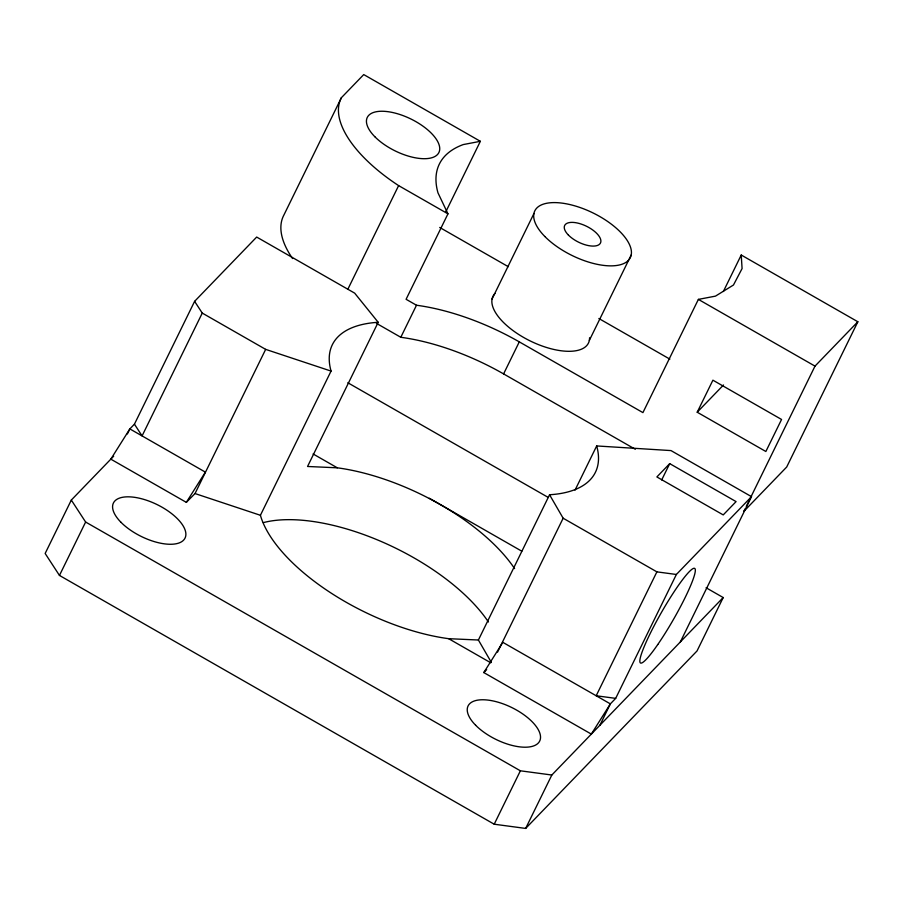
<?xml version="1.0" encoding="UTF-8"?>
<svg xmlns="http://www.w3.org/2000/svg" width="903" height="903" viewBox="0 0 903 903"><rect width="100%" height="100%" fill="white"/><g stroke="black" fill="none" stroke-linecap="round" stroke-linejoin="round"><path stroke-width="1.35" d="M195.025 493.557L265.663 349.371L331.062 371.088A146.196 65.23 26.1 0 1 378.188 322.292L354.665 293.136L256.678 237.06L194.608 301.342L134.434 424.173L129.851 428.914L110.821 459.153L186.334 502.361L195.025 493.557L260.414 515.286A146.196 65.23 26.1 0 0 448.633 638.681L490.78 662.791M113.676 456.196L71.314 500.07L45.15 553.471L59.463 575.437L494.212 824.213L525.659 828.423L697.037 650.95L723.201 597.549L706.078 587.751M127.391 433.948L129.851 428.914L205.365 472.122L186.334 502.361M59.463 575.437L85.627 522.036L71.314 500.07M194.608 301.342L202.261 313.081L142.087 435.912L134.434 424.173M445.879 211.674L480.362 141.308L363.74 74.577L341.368 97.738L283.802 215.23A123.406 55.06 26.1 0 0 292.572 258.551M347.869 289.197L398.618 185.612A123.406 55.06 26.1 0 1 341.368 97.738M260.414 515.286L331.062 371.088M378.188 322.292L307.551 466.479L337.304 467.81A146.196 65.23 26.1 0 1 439.558 504.134M480.362 141.308L463.262 144.57A159.481 71.156 26.1 0 0 437.966 192.824L447.956 213.842L406.09 299.288L416.497 305.237A146.196 65.23 26.1 0 1 518.751 341.56L642.925 412.615L698.38 299.39L715.481 296.128L733.462 285.021L742.085 268.563L741.228 255.018L857.85 321.761L786.694 467.02L743.846 511.38L745.077 508.863M376.416 323.33L400.797 337.282L416.497 305.237M492.067 298.983L533.933 213.537M503.592 373.91L519.293 341.865M589.343 340.386L631.208 254.939M491.3 662.305L478.398 640.013L549.555 494.754A146.196 65.23 26.1 0 0 596.68 445.947L670.997 450.586L751.51 496.661L680.354 641.92M575.03 490.16L596.68 445.947M497.553 652.113L563.145 518.22L549.555 494.754M723.359 291.5L741.228 255.018M494.212 824.213L520.376 770.801L551.823 775.022L723.201 597.549M697.206 412.219L712.907 380.186L781.558 419.466L765.857 451.5L697.206 412.219L723.506 384.994M525.659 828.423L551.823 775.022M676.37 574.477L656.887 571.859L596.183 695.761L615.677 698.369L676.37 574.477L751.51 496.661M599.897 725.233L610.36 703.877L615.677 698.369M746.318 506.335L815.003 366.121L857.85 321.761M661.685 479.956L669.721 463.634L736.08 501.605L723.224 514.913L656.876 476.942L669.721 463.634M483.794 672.566L502.824 642.338L610.36 703.877L591.33 734.105L483.794 672.566L486.649 669.608M448.633 638.681L478.398 640.013M698.38 299.39L815.003 366.121M398.618 185.612L447.956 213.842M439.716 227.454L508.276 266.678M598.858 318.511L669.857 359.134M635.306 449.276L503.05 373.594A146.196 65.23 26.1 0 0 400.797 337.282M347.836 382.759L548.358 497.497M563.145 518.22L656.887 571.859M202.261 313.081L265.663 349.371M429.264 498.242L521.799 551.191M313.093 453.961L337.304 467.81M85.627 522.036L520.376 770.801M263.383 522.611A146.196 65.23 26.1 0 1 488.421 621.998M440.1 504.438A146.196 65.23 26.1 0 1 514.586 568.597M589.569 337.767A53.164 23.715 26.1 0 1 532.194 341.898A53.164 23.715 26.1 0 1 494.946 293.498M657.79 644.505A54.485 6.953 -60.2 0 0 694.949 568.653A54.485 6.953 -60.2 0 0 650.025 633.861A54.485 6.953 -60.2 0 0 657.79 644.505M475.599 725.199A39.867 17.789 26.1 0 0 538.211 743.124A39.867 17.789 26.1 0 0 497.858 702.139A39.867 17.789 26.1 0 0 475.599 725.199M120.934 522.25A39.867 17.789 26.1 0 0 183.557 540.186A39.867 17.789 26.1 0 0 143.205 499.201A39.867 17.789 26.1 0 0 120.934 522.25M568.427 235.085A19.934 8.895 26.1 0 0 599.727 244.058A19.934 8.895 26.1 0 0 579.557 223.56A19.934 8.895 26.1 0 0 568.427 235.085M544.848 236.507A53.164 23.715 26.1 0 0 628.33 260.425A53.164 23.715 26.1 0 0 574.534 205.771A53.164 23.715 26.1 0 0 544.848 236.507M374.801 136.692A39.867 17.789 26.1 0 0 437.413 154.616A39.867 17.789 26.1 0 0 397.072 113.631A39.867 17.789 26.1 0 0 374.801 136.692"/></g></svg>
